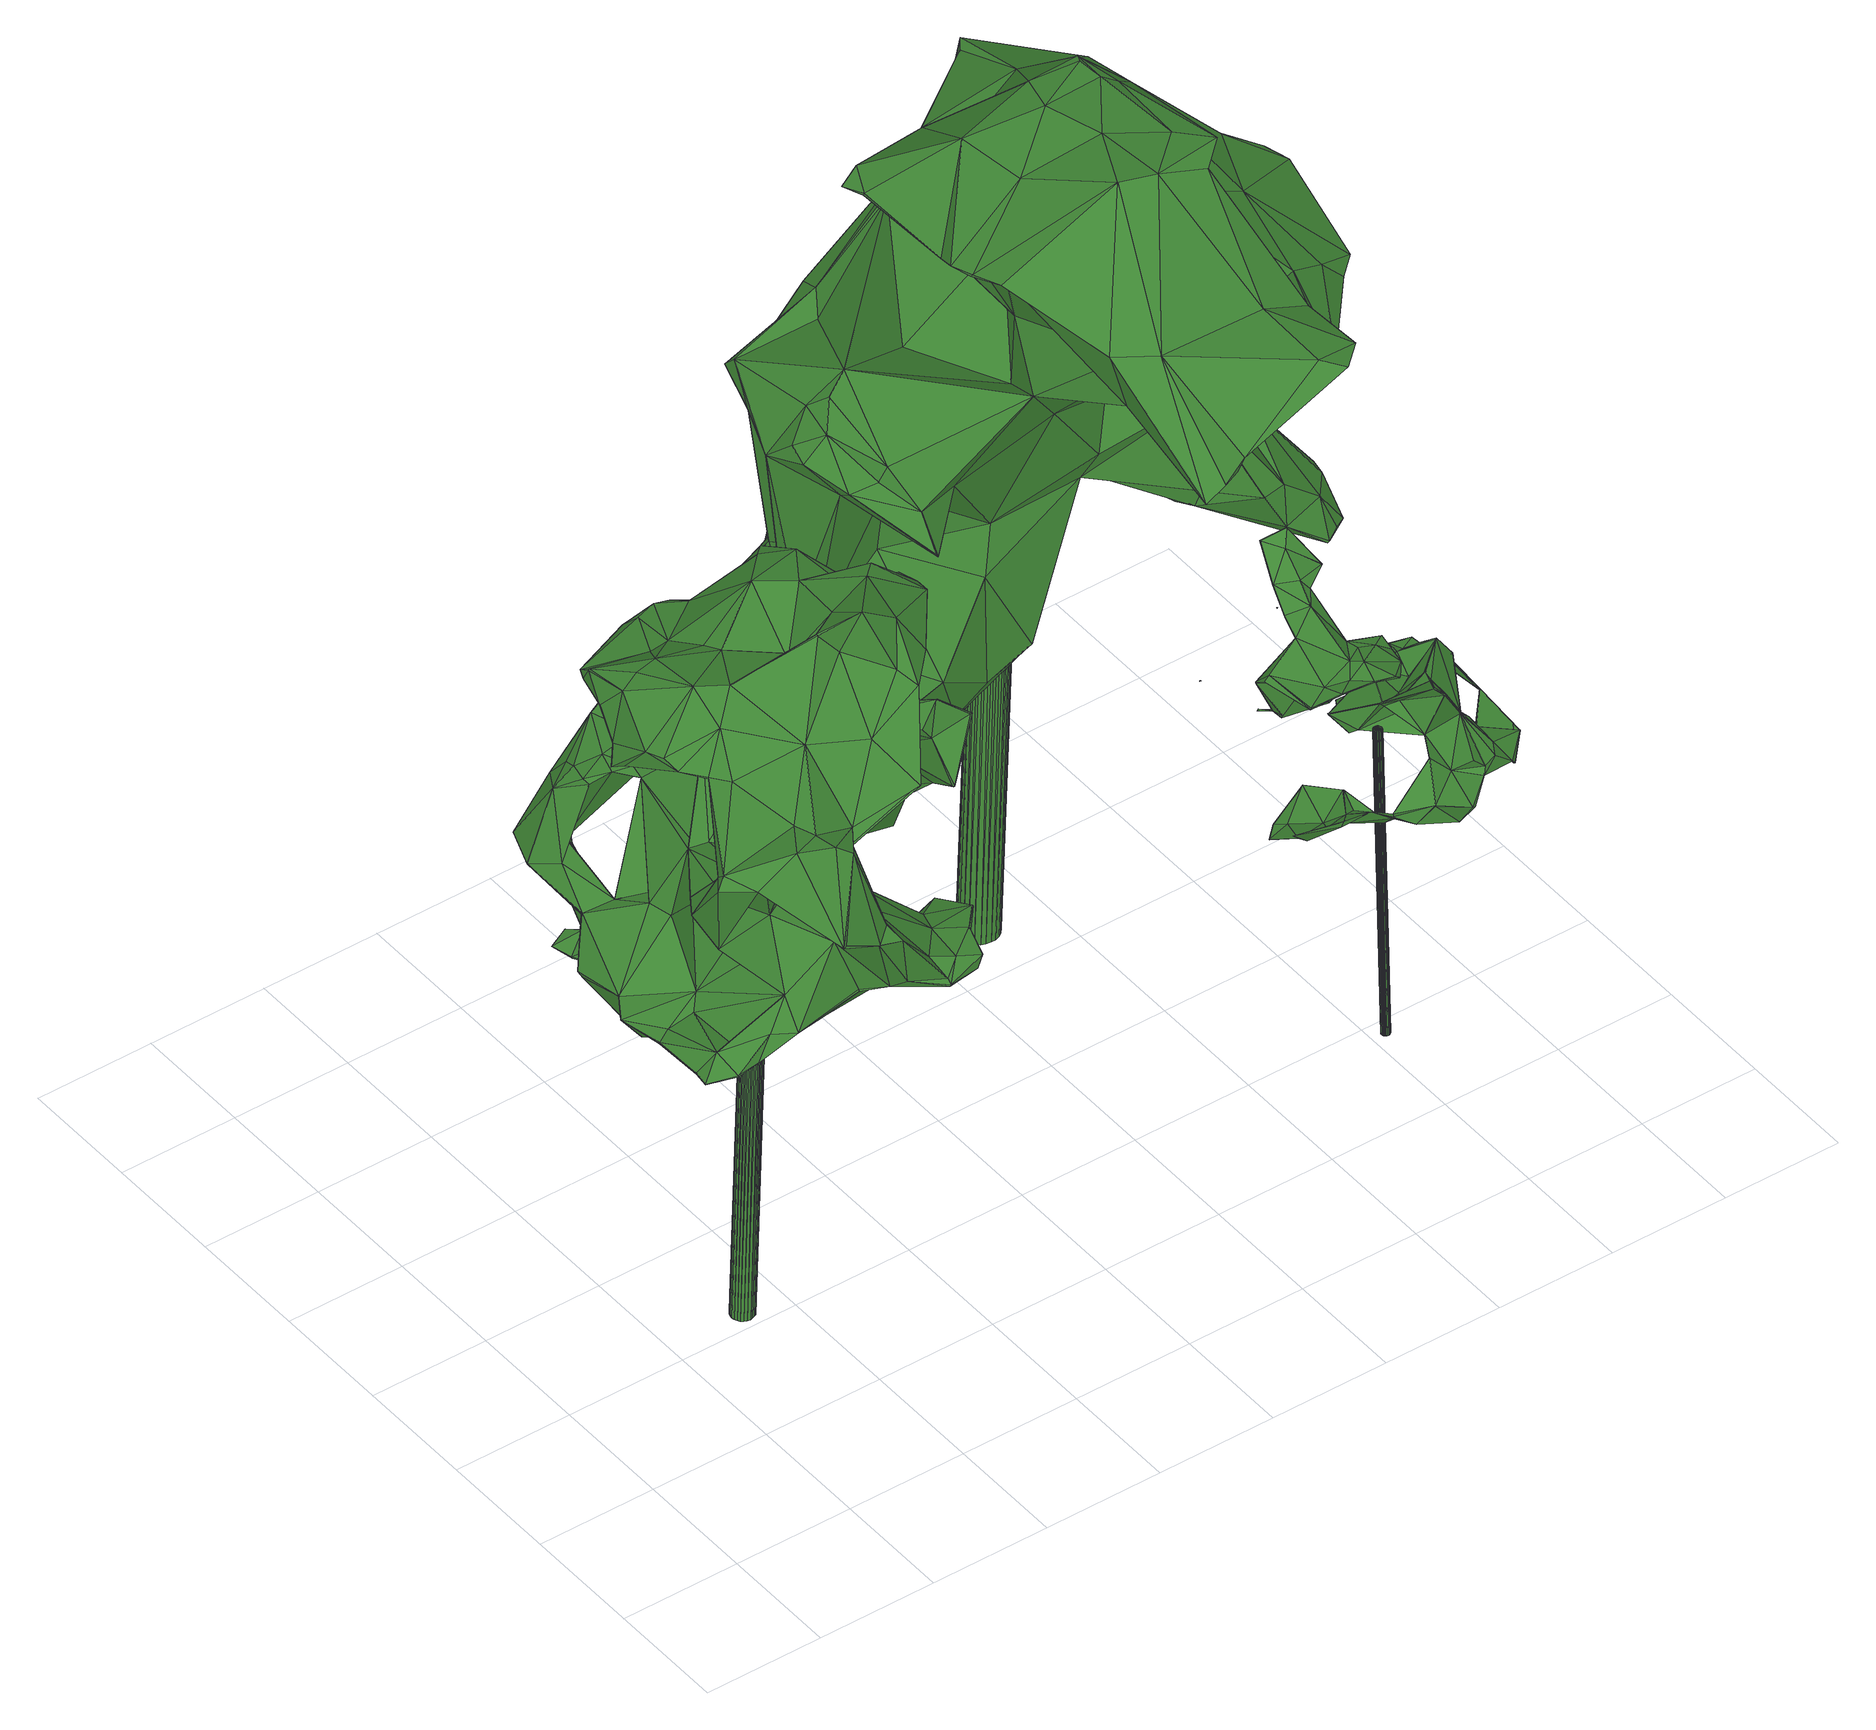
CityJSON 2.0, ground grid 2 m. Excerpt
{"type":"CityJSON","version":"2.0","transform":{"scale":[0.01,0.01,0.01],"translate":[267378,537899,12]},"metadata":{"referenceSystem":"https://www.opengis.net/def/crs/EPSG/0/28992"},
"CityObjects":{
"tree1":{"type":"SolitaryVegetationObject","attributes":{"gtid":291,"crown_width_m":6.52,"crown_median_z":22.17,"crown_r50_m":0.347,"crown_porosity":0.925,"trunk_H_m":9.4,"trunk_DBH_m":0.377,"trunk_radius_m":0.189,"trunk_base_height_m":12.77,"original_gtid":"329"},"geometry":[{"type":"Solid","lod":"3","boundaries":[[[[0,1,2]],[[3,4,5]],[[6,5,4]],[[7,8,9]],[[10,11,12]],[[13,14,15]],[[16,17,18]],[[19,20,21]],[[22,23,24]],[[25,26,27]],[[28,29,30]],[[31,32,1]],[[3,5,33]],[[3,34,4]],[[21,20,35]],[[36,37,38]],[[39,40,41]],[[42,43,44]],[[45,46,47]],[[48,49,50]],[[51,52,53]],[[54,55,56]],[[57,58,59]],[[57,11,58]],[[60,61,27]],[[29,62,63]],[[64,62,29]],[[65,66,67]],[[68,69,70]],[[71,72,73]],[[5,74,33]],[[75,76,77]],[[78,52,79]],[[80,81,82]],[[83,84,85]],[[54,86,87]],[[88,89,45]],[[90,89,88]],[[91,92,44]],[[44,92,42]],[[93,91,44]],[[94,95,96]],[[97,98,61]],[[61,99,25]],[[100,101,102]],[[103,104,105]],[[27,26,106]],[[107,108,74]],[[5,107,74]],[[50,109,110]],[[111,82,112]],[[113,111,112]],[[114,115,116]],[[117,99,118]],[[117,118,53]],[[100,102,119]],[[49,10,120]],[[73,121,122]],[[73,122,71]],[[123,9,124]],[[87,125,126]],[[67,126,125]],[[127,14,13]],[[84,83,128]],[[129,100,119]],[[129,130,100]],[[131,132,133]],[[113,134,111]],[[135,132,131]],[[135,136,132]],[[49,120,137]],[[138,139,140]],[[42,141,142]],[[89,90,143]],[[89,143,144]],[[145,146,35]],[[147,148,93]],[[91,149,92]],[[150,151,152]],[[153,130,32]],[[153,154,130]],[[19,21,23]],[[155,156,123]],[[157,152,65]],[[94,158,159]],[[35,20,26]],[[160,161,162]],[[96,160,158]],[[12,57,161]],[[156,155,94]],[[44,43,147]],[[114,116,163]],[[25,27,61]],[[96,158,94]],[[164,71,122]],[[165,166,133]],[[167,166,165]],[[160,96,168]],[[169,170,171]],[[172,56,173]],[[174,175,176]],[[103,177,104]],[[178,55,54]],[[179,112,82]],[[31,180,32]],[[130,154,100]],[[181,182,183]],[[184,185,186]],[[187,96,95]],[[123,124,188]],[[189,190,191]],[[192,184,193]],[[194,57,195]],[[181,196,197]],[[198,199,200]],[[201,202,203]],[[138,15,204]],[[58,205,206]],[[11,205,58]],[[119,102,186]],[[100,154,101]],[[179,82,81]],[[207,208,209]],[[42,92,14]],[[210,211,176]],[[212,175,174]],[[62,64,213]],[[136,214,215]],[[136,215,132]],[[216,157,45]],[[217,80,82]],[[33,218,3]],[[103,105,74]],[[219,107,69]],[[76,220,221]],[[222,223,84]],[[164,223,222]],[[224,225,207]],[[32,130,178]],[[226,213,64]],[[227,70,228]],[[227,228,229]],[[227,229,70]],[[141,14,127]],[[141,42,14]],[[230,231,232]],[[230,232,233]],[[135,234,214]],[[76,221,77]],[[235,236,42]],[[222,73,237]],[[72,71,238]],[[72,238,237]],[[50,110,48]],[[239,2,1]],[[240,241,242]],[[80,148,81]],[[148,63,81]],[[243,76,75]],[[78,244,245]],[[79,244,78]],[[198,246,247]],[[248,14,249]],[[249,14,149]],[[35,25,99]],[[130,113,250]],[[73,72,237]],[[131,234,135]],[[251,231,252]],[[190,189,253]],[[253,189,120]],[[254,13,140]],[[254,48,13]],[[167,255,166]],[[256,257,218]],[[127,258,141]],[[210,60,259]],[[210,259,260]],[[151,39,152]],[[164,122,261]],[[261,122,121]],[[173,113,112]],[[13,48,110]],[[262,240,31]],[[236,43,42]],[[168,263,160]],[[246,75,264]],[[75,246,198]],[[222,128,165]],[[265,131,166]],[[265,166,255]],[[145,38,266]],[[191,267,137]],[[191,143,267]],[[189,191,137]],[[28,64,29]],[[268,153,180]],[[268,180,240]],[[267,90,258]],[[14,248,269]],[[270,271,248]],[[115,253,18]],[[79,22,242]],[[272,273,106]],[[274,95,94]],[[47,46,56]],[[247,275,274]],[[124,36,188]],[[68,219,69]],[[222,84,128]],[[276,277,233]],[[275,168,187]],[[231,251,278]],[[279,280,103]],[[139,206,140]],[[91,249,149]],[[140,205,254]],[[191,190,281]],[[282,171,170]],[[92,149,14]],[[109,127,110]],[[13,110,127]],[[162,194,159]],[[115,190,253]],[[115,281,190]],[[99,61,98]],[[74,218,33]],[[123,274,155]],[[283,284,285]],[[286,69,107]],[[109,287,127]],[[258,127,287]],[[188,201,288]],[[164,237,238]],[[224,52,78]],[[120,289,253]],[[228,270,142]],[[177,103,280]],[[177,280,290]],[[290,7,156]],[[123,156,7]],[[97,229,98]],[[23,291,37]],[[189,137,120]],[[133,166,131]],[[292,293,294]],[[230,252,231]],[[203,252,230]],[[295,196,181]],[[270,183,142]],[[263,161,160]],[[102,101,184]],[[275,246,263]],[[275,263,168]],[[44,147,93]],[[133,214,234]],[[133,234,165]],[[229,228,217]],[[79,291,22]],[[159,296,94]],[[236,147,43]],[[52,291,79]],[[144,216,89]],[[3,218,257]],[[292,53,52]],[[173,56,297]],[[212,201,188]],[[5,298,107]],[[290,296,299]],[[156,296,290]],[[65,46,157]],[[187,168,96]],[[6,300,298]],[[232,231,278]],[[233,232,276]],[[94,155,274]],[[301,118,302]],[[187,303,275]],[[251,16,278]],[[17,16,251]],[[6,298,5]],[[163,116,17]],[[163,17,251]],[[232,278,16]],[[3,257,34]],[[117,38,145]],[[283,239,1]],[[283,1,304]],[[115,18,116]],[[290,299,177]],[[111,301,82]],[[305,204,306]],[[269,306,204]],[[294,307,229]],[[200,199,308]],[[309,213,226]],[[308,199,220]],[[233,201,230]],[[102,184,186]],[[41,40,174]],[[212,174,40]],[[310,249,91]],[[311,310,91]],[[311,270,310]],[[35,146,21]],[[150,312,115]],[[115,312,281]],[[306,70,305]],[[117,53,292]],[[191,144,143]],[[90,267,143]],[[172,197,313]],[[244,79,241]],[[235,183,182]],[[262,241,240]],[[224,282,314]],[[282,315,314]],[[197,83,85]],[[305,70,300]],[[65,56,46]],[[65,67,56]],[[31,1,0]],[[297,250,173]],[[71,164,238]],[[312,150,152]],[[312,152,157]],[[29,63,147]],[[136,135,214]],[[290,8,7]],[[280,8,290]],[[105,218,74]],[[18,17,116]],[[201,203,230]],[[246,161,263]],[[293,316,307]],[[293,307,294]],[[270,311,183]],[[222,237,164]],[[240,242,53]],[[317,20,318]],[[317,318,279]],[[282,245,171]],[[26,317,272]],[[294,38,292]],[[314,225,224]],[[131,265,234]],[[121,234,265]],[[262,319,241]],[[244,241,319]],[[315,170,2]],[[169,2,170]],[[282,170,315]],[[242,241,79]],[[151,202,39]],[[70,229,307]],[[37,36,124]],[[268,53,153]],[[240,53,268]],[[224,245,282]],[[78,245,224]],[[320,208,207]],[[304,87,66]],[[165,128,167]],[[73,222,121]],[[321,260,259]],[[321,259,60]],[[269,248,271]],[[105,322,218]],[[59,322,105]],[[10,48,254]],[[198,200,75]],[[7,9,123]],[[140,206,205]],[[295,88,45]],[[299,296,195]],[[108,107,219]],[[23,22,291]],[[138,204,323]],[[10,205,11]],[[186,134,129]],[[292,52,41]],[[41,52,207]],[[281,312,324]],[[129,134,325]],[[119,186,129]],[[266,38,51]],[[146,266,51]],[[184,101,326]],[[80,327,93]],[[233,328,329]],[[99,330,145]],[[47,56,196]],[[165,234,222]],[[222,234,121]],[[256,322,59]],[[218,322,256]],[[157,46,45]],[[51,37,52]],[[21,24,23]],[[153,326,154]],[[101,154,326]],[[70,307,316]],[[28,331,226]],[[229,97,332]],[[172,213,309]],[[217,181,80]],[[114,150,115]],[[277,276,221]],[[300,333,298]],[[186,185,134]],[[57,12,11]],[[61,60,97]],[[35,26,25]],[[26,272,106]],[[105,104,334]],[[172,83,197]],[[12,161,246]],[[182,197,85]],[[286,298,333]],[[177,299,104]],[[203,335,252]],[[256,206,139]],[[59,206,256]],[[226,331,30]],[[332,294,229]],[[28,30,331]],[[276,18,75]],[[16,18,276]],[[75,18,264]],[[316,174,211]],[[30,29,84]],[[123,288,274]],[[188,288,123]],[[201,233,288]],[[106,321,27]],[[138,336,139]],[[260,337,210]],[[93,148,80]],[[235,147,236]],[[29,147,235]],[[63,179,81]],[[226,64,28]],[[147,63,148]],[[181,197,182]],[[274,288,329]],[[233,329,288]],[[264,120,10]],[[49,48,10]],[[274,329,247]],[[176,175,36]],[[70,333,300]],[[226,338,255]],[[226,255,309]],[[172,309,255]],[[29,85,84]],[[235,182,85]],[[31,240,180]],[[207,52,224]],[[332,97,60]],[[211,174,176]],[[332,60,294]],[[294,60,210]],[[53,118,153]],[[77,276,75]],[[55,130,250]],[[162,161,194]],[[57,194,161]],[[323,339,34]],[[323,34,138]],[[249,310,248]],[[248,310,270]],[[32,304,1]],[[245,319,171]],[[244,319,245]],[[171,319,169]],[[169,319,262]],[[264,12,246]],[[235,85,340]],[[235,340,29]],[[239,283,285]],[[130,55,178]],[[176,36,38]],[[306,271,70]],[[228,271,270]],[[70,271,228]],[[133,215,214]],[[87,178,54]],[[4,339,6]],[[4,34,339]],[[242,21,146]],[[145,35,99]],[[341,279,318]],[[341,9,279]],[[146,51,53]],[[19,341,318]],[[19,318,20]],[[121,265,261]],[[114,335,203]],[[163,335,114]],[[336,34,257]],[[140,13,15]],[[138,34,336]],[[37,291,52]],[[106,219,321]],[[219,337,321]],[[126,66,87]],[[342,277,221]],[[342,221,220]],[[29,340,85]],[[151,203,202]],[[179,343,112]],[[213,112,343]],[[196,313,197]],[[286,107,298]],[[47,196,295]],[[47,295,45]],[[232,344,276]],[[16,276,344]],[[16,344,232]],[[219,68,337]],[[114,345,150]],[[203,345,114]],[[269,271,306]],[[111,192,301]],[[118,301,193]],[[55,297,56]],[[42,183,235]],[[142,183,42]],[[140,15,138]],[[178,304,32]],[[87,304,178]],[[275,247,246]],[[275,303,274]],[[70,69,333]],[[118,193,346]],[[10,12,264]],[[184,118,346]],[[284,315,285]],[[225,314,284]],[[284,314,315]],[[70,347,68]],[[174,292,41]],[[99,98,348]],[[39,41,207]],[[337,347,210]],[[251,335,163]],[[281,144,191]],[[117,330,99]],[[255,338,265]],[[261,265,338]],[[9,341,124]],[[37,124,341]],[[37,341,23]],[[173,250,113]],[[23,341,19]],[[184,346,193]],[[10,254,205]],[[53,242,146]],[[195,296,159]],[[26,20,317]],[[308,220,76]],[[272,317,279]],[[160,162,158]],[[159,158,162]],[[187,95,303]],[[274,303,95]],[[99,348,118]],[[297,55,250]],[[181,327,80]],[[91,93,327]],[[91,327,311]],[[349,65,152]],[[152,283,349]],[[54,56,86]],[[67,86,56]],[[144,281,324]],[[144,324,216]],[[348,98,301]],[[156,94,296]],[[295,142,88]],[[141,88,142]],[[141,90,88]],[[142,295,228]],[[139,336,256]],[[286,350,69]],[[6,339,300]],[[323,300,339]],[[333,350,286]],[[305,300,323]],[[27,321,60]],[[133,132,215]],[[184,192,185]],[[83,172,167]],[[172,255,167]],[[83,167,128]],[[112,213,173]],[[173,213,172]],[[229,351,98]],[[217,351,229]],[[301,98,351]],[[301,351,82]],[[82,351,217]],[[217,228,352]],[[228,181,352]],[[217,352,181]],[[181,228,295]],[[304,66,349]],[[304,349,283]],[[326,118,184]],[[51,38,37]],[[216,353,157]],[[312,157,353]],[[324,312,353]],[[324,353,216]],[[145,266,146]],[[67,125,86]],[[125,87,86]],[[348,301,302]],[[348,302,118]],[[117,292,38]],[[242,24,21]],[[337,260,321]],[[75,354,243]],[[200,354,75]],[[200,308,354]],[[172,313,56]],[[196,56,313]],[[323,204,305]],[[63,343,179]],[[62,343,63]],[[62,213,343]],[[212,40,201]],[[145,330,117]],[[277,342,328]],[[277,328,233]],[[329,328,342]],[[202,40,39]],[[57,59,195]],[[194,195,159]],[[150,345,151]],[[151,345,203]],[[69,350,333]],[[349,66,65]],[[209,39,207]],[[337,68,347]],[[211,347,316]],[[210,347,211]],[[316,347,70]],[[130,129,325]],[[174,316,293]],[[174,293,292]],[[326,153,118]],[[67,66,126]],[[176,38,210]],[[210,38,294]],[[152,39,209]],[[58,206,59]],[[45,355,216]],[[89,216,355]],[[89,355,45]],[[36,175,188]],[[188,175,212]],[[354,308,76]],[[354,76,243]],[[261,338,223]],[[84,223,30]],[[226,223,338]],[[30,223,226]],[[261,223,164]],[[22,24,242]],[[279,9,8]],[[279,8,280]],[[32,180,153]],[[220,199,329]],[[247,329,199]],[[198,247,199]],[[269,204,15]],[[269,15,14]],[[201,40,202]],[[111,185,192]],[[320,207,356]],[[225,356,207]],[[325,134,113]],[[325,113,130]],[[111,134,185]],[[315,2,285]],[[239,285,2]],[[31,0,262]],[[262,0,169]],[[0,2,169]],[[327,181,183]],[[327,183,311]],[[208,356,209]],[[320,356,208]],[[152,209,356]],[[152,356,283]],[[225,284,356]],[[283,356,284]],[[301,192,193]],[[195,334,299]],[[299,334,104]],[[105,334,59]],[[195,59,334]],[[329,342,220]],[[264,18,289]],[[120,264,289]],[[18,253,289]],[[357,137,267]],[[49,137,50]],[[357,267,258]],[[141,258,90]],[[336,257,256]],[[357,287,137]],[[258,287,357]],[[137,287,50]],[[109,50,287]],[[279,273,272]],[[103,273,279]],[[74,273,103]],[[106,273,219]],[[219,273,108]],[[74,108,273]],[[252,358,251]],[[335,251,358]],[[335,358,252]],[[77,221,276]],[[359,360,361]],[[359,361,362]],[[362,361,363]],[[362,363,364]],[[361,360,365]],[[361,365,363]],[[363,365,366]],[[363,366,364]],[[365,360,367]],[[365,367,366]],[[366,367,368]],[[366,368,364]],[[367,360,369]],[[367,369,368]],[[368,369,370]],[[368,370,364]],[[369,360,371]],[[369,371,370]],[[370,371,372]],[[370,372,364]],[[371,360,373]],[[371,373,372]],[[372,373,374]],[[372,374,364]],[[373,360,375]],[[373,375,374]],[[374,375,376]],[[374,376,364]],[[375,360,377]],[[375,377,376]],[[376,377,378]],[[376,378,364]],[[377,360,379]],[[377,379,378]],[[378,379,380]],[[378,380,364]],[[379,360,381]],[[379,381,380]],[[380,381,382]],[[380,382,364]],[[381,360,383]],[[381,383,382]],[[382,383,384]],[[382,384,364]],[[383,360,385]],[[383,385,384]],[[384,385,386]],[[384,386,364]],[[385,360,387]],[[385,387,386]],[[386,387,388]],[[386,388,364]],[[387,360,389]],[[387,389,388]],[[388,389,390]],[[388,390,364]],[[389,360,391]],[[389,391,390]],[[390,391,392]],[[390,392,364]],[[391,360,393]],[[391,393,392]],[[392,393,394]],[[392,394,364]],[[393,360,395]],[[393,395,394]],[[394,395,396]],[[394,396,364]],[[395,360,397]],[[395,397,396]],[[396,397,398]],[[396,398,364]],[[397,360,399]],[[397,399,398]],[[398,399,400]],[[398,400,364]],[[399,360,401]],[[399,401,400]],[[400,401,402]],[[400,402,364]],[[401,360,403]],[[401,403,402]],[[402,403,404]],[[402,404,364]],[[403,360,405]],[[403,405,404]],[[404,405,406]],[[404,406,364]],[[405,360,407]],[[405,407,406]],[[406,407,408]],[[406,408,364]],[[407,360,359]],[[407,359,408]],[[408,359,362]],[[408,362,364]]]]}]},
"tree2":{"type":"SolitaryVegetationObject","attributes":{"gtid":197,"crown_width_m":10.03,"crown_median_z":23.35,"crown_r50_m":0.454,"crown_porosity":0.879,"trunk_H_m":10.39,"trunk_DBH_m":0.65,"trunk_radius_m":0.325,"trunk_base_height_m":12.96,"original_gtid":"218"},"geometry":[{"type":"Solid","lod":"3","boundaries":[[[[409,410,411]],[[412,411,410]],[[412,409,411]],[[413,414,415]],[[416,417,418]],[[419,420,421]],[[422,423,424]],[[425,426,427]],[[428,429,430]],[[431,432,433]],[[418,434,416]],[[435,415,436]],[[437,438,439]],[[440,441,442]],[[416,443,444]],[[445,446,447]],[[448,449,450]],[[451,452,453]],[[454,455,456]],[[440,442,457]],[[458,459,421]],[[460,428,430]],[[460,430,410]],[[461,462,463]],[[464,450,449]],[[465,459,458]],[[444,417,416]],[[466,467,468]],[[469,434,418]],[[470,471,472]],[[470,472,473]],[[474,431,433]],[[465,475,476]],[[417,477,478]],[[479,434,469]],[[480,481,482]],[[483,484,445]],[[485,466,486]],[[487,488,489]],[[487,489,490]],[[430,429,491]],[[492,443,416]],[[493,494,449]],[[495,496,497]],[[464,449,498]],[[493,499,494]],[[500,477,417]],[[501,502,503]],[[504,505,506]],[[449,448,507]],[[508,509,496]],[[508,496,495]],[[510,413,511]],[[476,475,512]],[[418,478,469]],[[417,478,418]],[[513,514,501]],[[448,450,515]],[[515,450,464]],[[456,455,516]],[[421,459,517]],[[518,519,520]],[[521,522,523]],[[460,436,415]],[[504,524,525]],[[513,526,527]],[[471,528,529]],[[473,514,527]],[[513,527,514]],[[530,414,479]],[[434,479,414]],[[449,507,493]],[[531,532,533]],[[534,506,535]],[[534,504,506]],[[514,473,472]],[[514,472,503]],[[435,413,415]],[[536,489,488]],[[525,537,504]],[[538,539,540]],[[541,539,538]],[[483,445,542]],[[431,543,432]],[[527,526,470]],[[544,474,545]],[[545,474,546]],[[433,546,474]],[[547,468,548]],[[535,542,534]],[[549,550,437]],[[546,433,432]],[[551,512,552]],[[545,553,544]],[[471,554,472]],[[529,554,471]],[[442,555,556]],[[476,557,465]],[[503,502,514]],[[558,515,559]],[[514,502,501]],[[419,536,560]],[[522,521,561]],[[436,460,562]],[[527,470,473]],[[538,563,424]],[[422,424,563]],[[564,491,516]],[[447,565,445]],[[524,445,565]],[[566,464,523]],[[521,498,499]],[[499,493,521]],[[449,494,499]],[[432,543,567]],[[432,567,568]],[[569,446,454]],[[570,571,572]],[[542,535,549]],[[451,428,452]],[[463,462,573]],[[517,574,575]],[[576,575,574]],[[498,449,499]],[[563,577,528]],[[422,526,513]],[[578,560,539]],[[512,485,579]],[[485,580,579]],[[579,580,512]],[[520,489,581]],[[445,484,446]],[[437,550,582]],[[461,529,462]],[[419,461,463]],[[414,413,437]],[[414,437,434]],[[583,506,584]],[[544,585,474]],[[576,574,518]],[[586,587,588]],[[589,454,484]],[[532,588,590]],[[464,566,515]],[[565,447,591]],[[508,495,519]],[[592,577,593]],[[594,592,593]],[[595,483,542]],[[434,427,416]],[[492,416,427]],[[454,589,455]],[[596,597,569]],[[537,597,596]],[[563,593,577]],[[493,561,521]],[[548,468,598]],[[599,600,601]],[[431,474,602]],[[585,602,474]],[[594,593,563]],[[422,440,423]],[[603,571,604]],[[553,568,578]],[[567,578,568]],[[559,515,605]],[[565,597,525]],[[524,565,525]],[[606,457,560]],[[440,457,606]],[[553,578,585]],[[553,585,544]],[[456,607,580]],[[565,591,597]],[[490,489,520]],[[605,566,608]],[[569,597,446]],[[609,610,611]],[[462,529,612]],[[463,420,419]],[[543,424,423]],[[491,453,613]],[[508,519,518]],[[614,508,518]],[[536,615,489]],[[551,600,599]],[[557,551,599]],[[616,617,596]],[[570,617,616]],[[614,518,574]],[[523,618,509]],[[523,509,566]],[[618,594,509]],[[601,588,531]],[[586,588,601]],[[549,619,542]],[[512,475,485]],[[414,620,621]],[[415,621,620]],[[453,452,620]],[[568,553,622]],[[515,566,605]],[[517,459,609]],[[421,615,419]],[[601,533,599]],[[461,554,529]],[[616,547,570]],[[611,610,459]],[[421,420,573]],[[534,524,504]],[[580,607,552]],[[480,623,624]],[[480,482,623]],[[551,557,476]],[[599,465,557]],[[599,533,465]],[[409,412,483]],[[560,457,419]],[[427,426,625]],[[509,594,497]],[[440,626,423]],[[594,627,497]],[[578,539,541]],[[453,491,451]],[[628,629,630]],[[628,631,632]],[[631,633,632]],[[596,630,537]],[[512,551,476]],[[614,634,508]],[[569,454,596]],[[456,547,616]],[[486,547,456]],[[435,511,413]],[[540,497,627]],[[582,625,438]],[[452,428,460]],[[595,619,511]],[[619,510,511]],[[479,480,624]],[[479,624,530]],[[623,530,624]],[[436,511,435]],[[460,415,620]],[[580,486,456]],[[485,486,580]],[[481,634,614]],[[482,481,614]],[[461,419,457]],[[529,467,466]],[[467,528,635]],[[425,427,434]],[[625,582,631]],[[633,631,582]],[[528,471,422]],[[528,422,563]],[[484,454,446]],[[520,519,490]],[[465,458,573]],[[515,558,448]],[[636,594,563]],[[437,582,438]],[[470,526,422]],[[471,470,422]],[[547,486,468]],[[508,634,637]],[[481,637,634]],[[508,637,477]],[[430,589,412]],[[456,616,454]],[[596,454,616]],[[512,580,552]],[[525,597,537]],[[507,448,558]],[[608,638,559]],[[561,493,558]],[[493,507,558]],[[498,523,464]],[[523,498,521]],[[537,629,505]],[[632,505,629]],[[472,554,503]],[[550,506,583]],[[428,451,429]],[[548,598,571]],[[522,571,598]],[[618,522,598]],[[534,445,524]],[[534,542,445]],[[414,530,620]],[[443,492,427]],[[443,427,625]],[[412,410,430]],[[536,539,560]],[[539,536,488]],[[484,483,412]],[[589,484,412]],[[501,555,442]],[[556,555,461]],[[488,540,539]],[[584,506,505]],[[584,505,633]],[[441,501,442]],[[618,639,522]],[[523,522,639]],[[480,479,469]],[[509,497,496]],[[561,559,604]],[[561,558,559]],[[444,604,640]],[[606,626,440]],[[581,615,421]],[[543,431,424]],[[531,533,601]],[[641,586,601]],[[592,618,598]],[[585,541,424]],[[424,541,538]],[[585,578,541]],[[636,627,594]],[[602,424,431]],[[602,585,424]],[[592,594,618]],[[482,532,623]],[[467,635,468]],[[595,542,619]],[[630,596,617]],[[480,637,481]],[[480,469,637]],[[469,477,637]],[[641,456,516]],[[573,612,465]],[[517,609,482]],[[517,482,614]],[[422,441,440]],[[451,491,429]],[[419,615,536]],[[434,437,439]],[[438,426,425]],[[625,426,438]],[[439,438,425]],[[439,425,434]],[[533,459,465]],[[611,459,533]],[[571,603,572]],[[628,572,603]],[[572,628,630]],[[572,630,570]],[[415,414,621]],[[613,588,587]],[[528,467,529]],[[466,468,486]],[[641,601,456]],[[623,532,590]],[[619,549,510]],[[581,489,615]],[[518,581,421]],[[520,581,518]],[[545,622,553]],[[589,564,516]],[[589,430,564]],[[495,642,519]],[[632,629,628]],[[460,620,452]],[[485,475,466]],[[529,466,475]],[[623,620,530]],[[590,453,620]],[[590,620,623]],[[578,567,423]],[[543,423,567]],[[578,423,626]],[[560,626,606]],[[578,626,560]],[[563,627,636]],[[632,633,505]],[[538,540,627]],[[538,627,563]],[[608,509,638]],[[592,598,635]],[[500,417,640]],[[437,510,549]],[[444,640,417]],[[547,548,643]],[[523,639,618]],[[487,490,642]],[[490,519,642]],[[613,453,588]],[[590,588,453]],[[495,487,642]],[[430,491,564]],[[609,459,610]],[[595,511,436]],[[561,604,522]],[[571,522,604]],[[437,413,510]],[[562,483,595]],[[562,595,436]],[[546,622,545]],[[432,622,546]],[[443,604,444]],[[630,617,570]],[[609,532,482]],[[609,611,532]],[[533,532,611]],[[513,441,422]],[[540,487,497]],[[531,588,532]],[[497,487,495]],[[488,487,540]],[[614,574,517]],[[441,513,501]],[[516,491,613]],[[518,421,576]],[[421,575,576]],[[421,517,575]],[[592,635,577]],[[528,577,635]],[[457,556,461]],[[442,556,457]],[[458,421,573]],[[463,573,420]],[[508,644,509]],[[468,635,598]],[[573,462,612]],[[465,612,475]],[[529,475,612]],[[516,587,641]],[[586,641,587]],[[516,613,587]],[[566,509,608]],[[644,500,640]],[[535,506,550]],[[535,550,549]],[[644,640,509]],[[508,500,644]],[[508,477,500]],[[469,478,477]],[[554,461,555]],[[554,555,503]],[[501,503,555]],[[605,608,559]],[[559,638,604]],[[640,604,638]],[[640,638,509]],[[547,643,570]],[[571,570,643]],[[571,643,548]],[[410,562,460]],[[409,562,410]],[[409,483,562]],[[504,537,505]],[[633,582,584]],[[583,584,550]],[[582,550,584]],[[601,607,456]],[[603,604,645]],[[630,629,537]],[[631,645,625]],[[604,443,645]],[[432,568,622]],[[603,645,628]],[[628,645,631]],[[625,645,443]],[[601,600,607]],[[552,607,551]],[[600,551,607]],[[516,455,589]],[[446,597,591]],[[447,446,591]],[[646,647,648]],[[646,648,649]],[[649,648,650]],[[649,650,651]],[[648,647,652]],[[648,652,650]],[[650,652,653]],[[650,653,651]],[[652,647,654]],[[652,654,653]],[[653,654,655]],[[653,655,651]],[[654,647,656]],[[654,656,655]],[[655,656,657]],[[655,657,651]],[[656,647,658]],[[656,658,657]],[[657,658,659]],[[657,659,651]],[[658,647,660]],[[658,660,659]],[[659,660,661]],[[659,661,651]],[[660,647,662]],[[660,662,661]],[[661,662,663]],[[661,663,651]],[[662,647,664]],[[662,664,663]],[[663,664,665]],[[663,665,651]],[[664,647,666]],[[664,666,665]],[[665,666,667]],[[665,667,651]],[[666,647,668]],[[666,668,667]],[[667,668,669]],[[667,669,651]],[[668,647,670]],[[668,670,669]],[[669,670,671]],[[669,671,651]],[[670,647,672]],[[670,672,671]],[[671,672,673]],[[671,673,651]],[[672,647,674]],[[672,674,673]],[[673,674,675]],[[673,675,651]],[[674,647,676]],[[674,676,675]],[[675,676,677]],[[675,677,651]],[[676,647,678]],[[676,678,677]],[[677,678,679]],[[677,679,651]],[[678,647,680]],[[678,680,679]],[[679,680,681]],[[679,681,651]],[[680,647,682]],[[680,682,681]],[[681,682,683]],[[681,683,651]],[[682,647,684]],[[682,684,683]],[[683,684,685]],[[683,685,651]],[[684,647,686]],[[684,686,685]],[[685,686,687]],[[685,687,651]],[[686,647,688]],[[686,688,687]],[[687,688,689]],[[687,689,651]],[[688,647,690]],[[688,690,689]],[[689,690,691]],[[689,691,651]],[[690,647,692]],[[690,692,691]],[[691,692,693]],[[691,693,651]],[[692,647,694]],[[692,694,693]],[[693,694,695]],[[693,695,651]],[[694,647,646]],[[694,646,695]],[[695,646,649]],[[695,649,651]]]]}]},
"tree3":{"type":"SolitaryVegetationObject","attributes":{"gtid":433,"crown_width_m":3.7,"crown_median_z":18.51,"crown_r50_m":0.213,"crown_porosity":0.957,"trunk_H_m":5.81,"trunk_DBH_m":0.144,"trunk_radius_m":0.0722,"trunk_base_height_m":12.7,"original_gtid":"492"},"geometry":[{"type":"Solid","lod":"3","boundaries":[[[[696,697,698]],[[699,700,701]],[[701,702,699]],[[703,704,705]],[[706,707,708]],[[701,709,702]],[[698,710,696]],[[711,712,713]],[[714,715,716]],[[717,714,716]],[[718,719,720]],[[721,722,723]],[[724,725,718]],[[726,727,728]],[[729,730,731]],[[729,732,733]],[[734,735,736]],[[737,708,738]],[[739,740,741]],[[742,743,744]],[[745,730,729]],[[735,698,746]],[[747,748,749]],[[717,750,751]],[[752,753,732]],[[706,708,754]],[[755,756,757]],[[697,746,698]],[[744,743,758]],[[759,758,743]],[[760,761,720]],[[744,762,763]],[[726,730,727]],[[731,730,726]],[[764,765,766]],[[767,766,765]],[[700,768,709]],[[769,770,771]],[[772,746,697]],[[768,702,709]],[[732,773,752]],[[754,708,737]],[[700,709,701]],[[710,774,775]],[[710,775,696]],[[720,761,728]],[[776,777,778]],[[779,708,780]],[[781,723,722]],[[782,783,737]],[[737,783,754]],[[784,785,786]],[[774,710,787]],[[788,789,790]],[[791,790,789]],[[715,714,739]],[[732,729,792]],[[793,790,794]],[[794,790,791]],[[795,796,797]],[[724,718,720]],[[798,799,800]],[[801,802,704]],[[803,704,802]],[[804,780,707]],[[805,806,797]],[[738,708,779]],[[807,801,808]],[[770,740,809]],[[810,719,718]],[[745,725,730]],[[811,812,813]],[[720,719,760]],[[745,729,733]],[[807,777,776]],[[721,814,722]],[[716,750,717]],[[771,815,769]],[[816,798,817]],[[794,818,756]],[[700,819,820]],[[699,819,700]],[[821,822,738]],[[823,821,738]],[[702,713,824]],[[760,823,825]],[[755,757,826]],[[813,799,811]],[[751,781,827]],[[746,736,735]],[[828,736,772]],[[829,828,772]],[[830,831,832]],[[759,744,758]],[[728,727,724]],[[807,722,814]],[[706,713,707]],[[750,723,781]],[[833,743,742]],[[834,739,714]],[[835,836,759]],[[723,766,767]],[[837,788,793]],[[761,779,838]],[[698,735,734]],[[734,710,698]],[[774,787,834]],[[839,840,841]],[[791,789,788]],[[842,843,699]],[[844,764,845]],[[846,827,847]],[[834,846,847]],[[776,847,827]],[[795,744,759]],[[767,802,801]],[[728,724,720]],[[776,781,722]],[[750,781,751]],[[788,790,793]],[[761,726,728]],[[785,784,848]],[[795,849,796]],[[711,713,850]],[[754,713,706]],[[851,819,835]],[[851,820,819]],[[795,852,744]],[[811,744,852]],[[742,763,842]],[[853,749,787]],[[834,749,739]],[[787,749,834]],[[700,820,854]],[[702,850,713]],[[791,833,817]],[[812,811,852]],[[855,835,819]],[[822,838,804]],[[851,835,759]],[[837,755,856]],[[816,822,804]],[[763,843,842]],[[729,731,792]],[[807,767,801]],[[833,855,857]],[[813,858,800]],[[734,859,853]],[[749,860,704]],[[772,775,861]],[[853,787,734]],[[787,710,734]],[[774,861,775]],[[807,776,722]],[[862,863,864]],[[707,713,712]],[[753,725,745]],[[732,753,733]],[[833,791,837]],[[773,725,752]],[[718,725,841]],[[773,841,725]],[[727,725,724]],[[853,860,749]],[[809,815,771]],[[809,771,770]],[[699,854,819]],[[699,843,854]],[[857,819,854]],[[813,800,799]],[[865,800,858]],[[798,800,865]],[[805,796,866]],[[797,796,805]],[[723,767,721]],[[818,832,831]],[[769,740,770]],[[867,740,769]],[[864,868,862]],[[815,869,769]],[[712,798,816]],[[721,807,814]],[[726,870,871]],[[821,870,726]],[[784,786,848]],[[742,842,817]],[[808,872,777]],[[808,777,807]],[[795,836,849]],[[833,759,743]],[[779,825,738]],[[731,726,871]],[[792,731,839]],[[872,808,801]],[[799,798,873]],[[872,801,703]],[[791,788,837]],[[833,856,855]],[[837,856,833]],[[732,792,773]],[[727,730,725]],[[797,874,795]],[[852,795,874]],[[841,810,718]],[[721,767,807]],[[821,871,870]],[[795,759,836]],[[768,762,702]],[[797,806,874]],[[824,817,842]],[[824,842,699]],[[752,725,753]],[[841,773,792]],[[839,841,792]],[[859,860,853]],[[804,838,779]],[[822,761,838]],[[819,857,855]],[[761,821,726]],[[794,875,793]],[[756,875,794]],[[848,786,785]],[[745,733,753]],[[866,796,849]],[[866,849,818]],[[833,857,759]],[[715,741,844]],[[715,739,741]],[[844,747,876]],[[857,854,851]],[[704,860,859]],[[877,878,879]],[[749,748,844]],[[791,879,794]],[[820,851,854]],[[857,851,759]],[[696,775,772]],[[696,772,697]],[[821,761,822]],[[704,859,705]],[[738,825,823]],[[777,872,705]],[[859,861,705]],[[774,705,861]],[[749,844,739]],[[867,764,844]],[[715,844,716]],[[750,716,845]],[[876,764,869]],[[846,751,827]],[[867,869,764]],[[817,782,816]],[[736,828,880]],[[736,880,734]],[[776,827,781]],[[834,714,846]],[[742,817,833]],[[747,803,876]],[[760,881,823]],[[782,738,822]],[[782,822,816]],[[760,719,881]],[[705,872,703]],[[835,882,836]],[[778,777,705]],[[850,702,762]],[[783,824,754]],[[754,824,713]],[[817,824,783]],[[817,783,782]],[[782,737,738]],[[702,824,699]],[[828,883,859]],[[861,883,772]],[[859,883,861]],[[815,884,876]],[[830,858,813]],[[877,879,885]],[[839,731,871]],[[794,879,878]],[[734,880,859]],[[828,859,880]],[[742,744,763]],[[876,867,844]],[[878,832,794]],[[843,762,768]],[[763,762,843]],[[769,869,867]],[[844,741,884]],[[809,740,815]],[[739,815,740]],[[717,751,846]],[[717,846,714]],[[876,869,815]],[[844,845,716]],[[864,863,868]],[[862,868,863]],[[830,886,806]],[[831,806,805]],[[831,805,818]],[[876,884,867]],[[831,830,806]],[[865,858,885]],[[877,858,830]],[[885,858,877]],[[757,887,882]],[[849,887,757]],[[882,887,836]],[[871,821,840]],[[871,840,839]],[[823,840,821]],[[791,888,879]],[[843,700,854]],[[843,768,700]],[[804,707,712]],[[804,712,816]],[[750,766,723]],[[845,764,766]],[[845,766,750]],[[746,772,736]],[[830,832,877]],[[877,832,878]],[[778,847,776]],[[834,847,774]],[[705,774,847]],[[705,847,778]],[[823,881,840]],[[747,749,704]],[[813,886,830]],[[707,780,708]],[[739,884,815]],[[844,884,739]],[[818,805,866]],[[812,886,813]],[[812,852,886]],[[740,867,884]],[[740,884,741]],[[874,806,886]],[[874,886,852]],[[804,779,780]],[[841,719,810]],[[876,803,764]],[[772,883,829]],[[829,883,828]],[[760,825,761]],[[779,761,825]],[[798,865,889]],[[885,889,865]],[[817,889,885]],[[798,889,817]],[[747,844,748]],[[885,888,817]],[[885,879,888]],[[817,888,791]],[[803,802,767]],[[793,875,837]],[[765,764,803]],[[747,704,803]],[[801,704,703]],[[765,803,767]],[[840,881,841]],[[719,841,881]],[[818,794,832]],[[849,756,818]],[[849,757,756]],[[835,826,882]],[[855,826,835]],[[882,826,757]],[[856,755,826]],[[856,826,855]],[[890,712,711]],[[837,875,755]],[[755,875,756]],[[890,711,873]],[[890,873,712]],[[711,850,873]],[[744,811,873]],[[762,873,850]],[[762,744,873]],[[811,799,873]],[[712,873,798]],[[849,836,887]],[[891,892,893]],[[891,893,894]],[[894,893,895]],[[894,895,896]],[[893,892,897]],[[893,897,895]],[[895,897,898]],[[895,898,896]],[[897,892,899]],[[897,899,898]],[[898,899,900]],[[898,900,896]],[[899,892,901]],[[899,901,900]],[[900,901,902]],[[900,902,896]],[[901,892,903]],[[901,903,902]],[[902,903,904]],[[902,904,896]],[[903,892,905]],[[903,905,904]],[[904,905,906]],[[904,906,896]],[[905,892,907]],[[905,907,906]],[[906,907,908]],[[906,908,896]],[[907,892,909]],[[907,909,908]],[[908,909,910]],[[908,910,896]],[[909,892,911]],[[909,911,910]],[[910,911,912]],[[910,912,896]],[[911,892,913]],[[911,913,912]],[[912,913,914]],[[912,914,896]],[[913,892,915]],[[913,915,914]],[[914,915,916]],[[914,916,896]],[[915,892,917]],[[915,917,916]],[[916,917,918]],[[916,918,896]],[[917,892,919]],[[917,919,918]],[[918,919,920]],[[918,920,896]],[[919,892,921]],[[919,921,920]],[[920,921,922]],[[920,922,896]],[[921,892,923]],[[921,923,922]],[[922,923,924]],[[922,924,896]],[[923,892,925]],[[923,925,924]],[[924,925,926]],[[924,926,896]],[[925,892,927]],[[925,927,926]],[[926,927,928]],[[926,928,896]],[[927,892,929]],[[927,929,928]],[[928,929,930]],[[928,930,896]],[[929,892,931]],[[929,931,930]],[[930,931,932]],[[930,932,896]],[[931,892,933]],[[931,933,932]],[[932,933,934]],[[932,934,896]],[[933,892,935]],[[933,935,934]],[[934,935,936]],[[934,936,896]],[[935,892,937]],[[935,937,936]],[[936,937,938]],[[936,938,896]],[[937,892,939]],[[937,939,938]],[[938,939,940]],[[938,940,896]],[[939,892,891]],[[939,891,940]],[[940,891,894]],[[940,894,896]]]]}]}
},
"vertices":[
[452,175,851],[444,201,830],[524,173,876],[179,594,1248],[177,593,1247],[178,512,1264],[166,551,1217],[486,274,1312],[433,339,1327],[428,255,1224],[500,665,1120],[509,630,1284],[526,598,1261],[379,697,1130],[273,717,1031],[345,686,1146],[673,433,1047],[676,434,1046],[579,509,1035],[276,136,1182],[218,150,1191],[244,72,1052],[318,87,1010],[301,127,1164],[250,75,1052],[113,196,1139],[131,208,1153],[139,232,1129],[172,674,672],[207,647,704],[200,680,687],[413,179,841],[323,220,784],[210,524,1274],[185,624,1223],[157,161,1141],[343,187,1147],[331,170,1133],[288,233,1118],[419,305,980],[429,358,1080],[368,295,984],[223,727,957],[144,704,881],[128,707,888],[362,544,907],[379,452,853],[341,463,874],[483,731,1101],[531,696,1064],[476,740,1081],[316,115,1019],[379,185,977],[301,174,964],[339,292,772],[301,280,799],[247,390,806],[524,566,1315],[485,605,1298],[428,544,1320],[196,262,1101],[127,279,1031],[218,577,737],[167,556,826],[181,639,672],[368,349,833],[372,303,698],[378,318,681],[185,430,1192],[148,467,1170],[301,489,1115],[424,704,641],[437,689,655],[446,630,628],[236,423,1305],[552,569,1152],[401,542,1108],[469,553,1057],[429,121,908],[355,82,1002],[131,546,845],[93,505,784],[94,409,804],[250,545,727],[257,601,710],[225,584,745],[369,305,698],[368,303,696],[350,572,919],[431,556,1048],[415,601,1040],[155,649,996],[191,705,969],[98,633,895],[626,391,1308],[625,392,1305],[647,437,1273],[158,324,1017],[174,340,986],[140,232,993],[124,162,810],[123,162,812],[78,179,808],[277,389,1310],[427,373,1300],[333,485,1280],[199,335,1214],[153,424,1224],[161,392,1230],[445,765,1036],[449,748,1068],[70,371,799],[133,406,710],[136,351,746],[582,409,988],[637,478,972],[643,464,984],[241,247,995],[228,193,889],[79,180,805],[591,612,1023],[367,602,587],[391,656,625],[501,242,1296],[461,183,1170],[377,316,679],[379,315,679],[410,749,1024],[277,548,699],[86,211,800],[168,207,786],[376,466,592],[486,469,535],[378,466,594],[88,302,793],[484,470,534],[497,481,561],[530,695,1061],[310,692,1194],[350,671,1229],[384,679,1212],[318,693,987],[291,612,995],[468,555,1054],[531,537,1021],[190,188,1132],[249,78,1051],[147,634,870],[131,548,843],[199,676,1006],[559,437,881],[515,411,917],[425,379,850],[219,147,854],[160,163,817],[556,300,1295],[522,324,1355],[408,449,844],[634,425,1296],[559,434,1363],[638,475,1276],[562,494,1289],[590,463,1297],[636,434,1006],[389,656,628],[364,551,638],[362,551,637],[277,546,698],[639,455,1270],[498,97,866],[516,139,891],[508,99,886],[244,507,712],[171,370,741],[401,365,1098],[349,240,1166],[311,248,1144],[403,354,1365],[313,235,774],[98,500,774],[336,161,862],[176,529,860],[176,575,841],[180,652,888],[115,203,832],[88,302,795],[85,211,803],[644,437,1272],[473,201,1167],[589,611,1021],[606,589,999],[559,582,1026],[112,315,799],[156,313,809],[536,498,1306],[477,495,1329],[252,473,890],[234,549,741],[533,526,1292],[427,515,1267],[517,590,1267],[492,316,1131],[476,397,1006],[586,323,1012],[302,652,1184],[423,640,1220],[393,646,1229],[396,251,970],[321,211,875],[379,307,960],[261,327,1195],[319,352,1189],[456,319,1124],[202,506,720],[494,482,561],[495,480,562],[445,448,953],[193,470,886],[246,527,1280],[168,367,1218],[406,456,1197],[431,500,1055],[375,576,637],[326,597,623],[478,180,894],[496,224,880],[182,638,670],[249,438,992],[255,573,1018],[233,431,996],[599,293,1019],[602,292,1019],[619,370,1046],[493,319,1132],[378,467,592],[194,655,868],[171,684,876],[434,666,652],[434,689,655],[476,247,813],[365,126,881],[382,107,895],[317,88,1008],[478,639,1128],[438,87,885],[468,108,897],[561,493,1286],[518,424,1287],[235,639,1027],[192,649,1020],[158,313,806],[685,363,1064],[601,293,1017],[609,590,1000],[395,675,1203],[275,547,696],[309,581,1243],[286,593,1226],[414,747,1025],[228,321,1201],[227,342,1208],[339,611,602],[438,81,874],[635,474,1274],[554,571,1152],[347,574,622],[306,156,1136],[448,629,1061],[336,162,865],[293,643,1036],[227,604,1022],[257,595,1024],[228,318,1203],[249,376,1252],[561,316,1277],[588,437,1287],[549,471,1048],[431,361,1081],[682,362,1065],[335,289,1237],[403,351,1364],[570,535,999],[521,148,897],[455,266,811],[540,256,866],[541,255,863],[136,483,1163],[446,762,1035],[445,272,1199],[582,575,1022],[456,316,1406],[346,109,1018],[342,304,993],[350,338,985],[238,285,1039],[316,551,924],[534,409,1369],[215,374,801],[157,508,1180],[458,391,1353],[176,527,1184],[177,336,822],[277,267,917],[606,399,1303],[364,279,745],[255,601,1200],[355,541,1117],[264,423,997],[388,530,1218],[215,511,716],[183,615,1024],[189,607,1016],[557,439,882],[183,504,752],[557,190,890],[559,190,887],[335,435,1059],[257,210,1180],[267,172,1184],[439,80,877],[443,203,833],[199,336,1211],[325,518,1270],[227,608,1194],[533,425,931],[90,301,795],[183,167,856],[150,621,877],[457,322,1125],[456,399,1240],[182,262,1042],[174,673,671],[190,296,1030],[159,508,1178],[411,433,1257],[628,402,1031],[322,670,1217],[208,375,1212],[325,595,621],[186,618,1209],[223,585,744],[342,186,1150],[390,417,1173],[181,506,750],[627,404,1034],[534,422,931],[151,198,821],[308,391,1200],[235,301,948],[365,281,746],[139,483,1162],[202,429,887],[232,476,890],[515,415,917],[424,638,1219],[430,498,1053],[454,265,813],[491,691,1073],[620,369,1044],[344,425,76],[325,425,77],[343,430,77],[365,414,1016],[364,419,1016],[346,414,1017],[341,434,77],[362,423,1017],[339,438,77],[359,427,1017],[335,441,77],[356,430,1017],[330,443,77],[351,432,1017],[325,444,77],[346,433,1017],[320,443,77],[341,432,1017],[316,442,77],[337,430,1017],[312,439,77],[333,427,1017],[309,435,77],[330,423,1017],[307,430,77],[328,419,1017],[306,425,77],[327,414,1017],[307,420,77],[328,409,1017],[309,416,77],[330,405,1017],[311,412,77],[333,401,1017],[315,409,77],[336,398,1017],[320,407,77],[341,396,1017],[325,406,77],[346,395,1017],[330,407,77],[351,396,1016],[334,409,77],[355,397,1016],[338,411,76],[359,400,1016],[341,415,76],[362,404,1016],[343,420,76],[364,409,1016],
[884,631,1599],[874,669,1595],[883,633,1595],[924,617,1568],[1240,861,1666],[1257,1030,1515],[1159,868,1656],[1516,1030,1221],[1369,1068,1158],[1482,1078,1217],[776,1056,789],[782,1029,829],[820,1031,850],[738,789,614],[841,942,446],[856,928,461],[1490,919,1365],[1537,816,1374],[1530,939,1297],[885,891,1570],[885,892,1566],[896,723,1560],[994,943,333],[838,1007,266],[1036,1026,205],[1407,1062,1438],[1233,847,1670],[1139,802,1667],[1320,841,1590],[1467,824,1428],[1419,874,1412],[668,938,574],[655,785,675],[646,821,683],[1573,861,1168],[1481,876,1183],[1049,403,1521],[1018,254,1361],[1051,252,1381],[1610,797,755],[1608,724,700],[1615,817,682],[874,930,1562],[910,944,1573],[942,970,1541],[1038,471,1384],[1070,508,1435],[1025,675,1266],[641,950,596],[821,879,942],[776,1021,1128],[1018,838,1642],[623,876,740],[713,874,857],[726,926,846],[1611,819,680],[727,913,1143],[873,827,1059],[870,840,944],[1033,790,942],[1415,1138,1244],[591,609,521],[712,748,663],[535,640,637],[513,554,587],[1089,1019,343],[754,771,1154],[726,822,1189],[1288,1162,1124],[1360,1106,1162],[1260,1168,1476],[1207,1134,1325],[1115,1169,1135],[968,1149,1182],[1112,592,1683],[995,453,1511],[789,585,1149],[906,704,1139],[1012,1147,751],[869,1115,711],[1011,1254,750],[1073,1230,738],[930,866,1538],[1542,984,1235],[1562,716,771],[1588,711,703],[1104,1103,787],[1079,1048,827],[1053,968,744],[1564,701,693],[1566,699,697],[1323,1045,1160],[458,704,593],[467,675,625],[498,665,652],[1334,323,1453],[1371,421,1342],[1326,426,1456],[1601,764,761],[1160,1136,1055],[1223,899,919],[1264,797,1652],[1242,808,1664],[746,739,1180],[542,681,483],[476,638,620],[1528,939,789],[1043,745,1360],[890,1026,1126],[1017,1094,859],[1092,1140,786],[1018,1282,763],[1497,709,752],[1459,710,826],[1426,833,741],[1254,304,1476],[1289,281,1461],[597,635,480],[560,610,509],[900,723,758],[731,806,868],[1243,1145,1477],[929,1062,1191],[952,1098,1213],[785,1067,1186],[1240,416,1501],[1254,568,1652],[865,1117,713],[1350,391,1339],[805,964,526],[785,1039,546],[990,956,713],[864,962,439],[1172,577,1678],[842,949,322],[977,1115,268],[999,1100,205],[1026,1046,193],[1108,738,1146],[1215,777,987],[1297,604,1663],[1279,674,1520],[766,820,1226],[780,715,1203],[894,1101,282],[620,790,718],[618,793,714],[634,864,708],[735,860,1195],[1531,842,868],[1504,846,867],[728,1028,569],[1497,715,828],[1036,723,1638],[962,776,623],[959,765,1539],[1100,273,1393],[1419,870,728],[774,1022,294],[778,1049,251],[1087,327,1351],[1253,623,1250],[1367,748,1032],[1270,632,1259],[745,898,881],[1088,999,1075],[912,984,1122],[1004,947,900],[1007,762,675],[819,1038,404],[787,586,1153],[801,640,1189],[949,1152,775],[1417,704,1430],[1358,552,1385],[1404,567,1382],[1060,992,406],[1009,967,1163],[1150,918,1333],[1030,1032,1388],[950,640,1548],[1030,1036,1389],[1084,269,1377],[1099,779,689],[1098,782,685],[1090,820,698],[1166,702,1670],[1106,404,1357],[1106,304,1360],[1199,799,937],[782,891,1224],[803,864,1248],[845,885,1263],[1063,989,404],[1442,770,1255],[1370,753,1032],[1490,938,789],[652,980,568],[810,733,1204],[1447,893,806],[833,1092,1145],[804,1091,1144],[792,1099,1151],[744,858,888],[1011,970,1503],[1082,1168,1082],[901,1133,754],[1106,610,1292],[1165,546,1351],[1209,832,923],[1248,647,1669],[1061,990,1534],[1102,953,1523],[821,1044,256],[1078,1064,1398],[1198,1135,1354],[1559,787,1359],[792,994,511],[1000,918,706],[1487,598,1283],[1368,421,1338],[1331,468,1332],[1547,624,1299],[1509,589,1302],[1471,590,1343],[1107,1177,1086],[1010,771,866],[1010,884,706],[1235,1164,1147],[1290,821,1010],[1465,824,833],[1337,879,1115],[1089,815,1159],[1092,1138,781],[1268,822,1117],[1172,951,1095],[1535,811,1210],[1108,874,96],[1075,875,96],[1107,882,96],[1116,837,1135],[1115,845,1135],[1084,838,1135],[1104,890,96],[1112,853,1136],[1099,897,97],[1108,860,1136],[1092,903,97],[1101,865,1136],[1085,906,97],[1093,869,1136],[1076,907,97],[1085,870,1137],[1068,907,97],[1076,869,1137],[1060,904,97],[1068,867,1137],[1053,899,97],[1062,862,1136],[1047,892,97],[1056,855,1136],[1044,885,97],[1053,847,1136],[1042,876,96],[1051,839,1136],[1043,868,96],[1052,831,1135],[1046,860,96],[1055,822,1135],[1051,853,95],[1060,816,1135],[1058,847,95],[1066,810,1134],[1065,844,95],[1074,807,1134],[1074,843,95],[1083,805,1134],[1082,843,95],[1091,806,1134],[1090,846,95],[1099,809,1134],[1097,851,95],[1106,814,1134],[1103,858,95],[1111,820,1134],[1106,866,95],[1115,828,1135],
[1327,483,958],[1340,496,981],[1303,509,966],[1569,356,584],[1625,324,572],[1601,307,535],[1592,297,550],[1407,361,836],[1358,380,838],[1358,379,840],[1477,231,569],[1470,227,575],[1469,257,527],[1602,305,536],[1293,465,920],[1527,275,590],[1485,299,586],[1521,269,579],[1207,359,867],[1201,361,857],[1225,284,846],[1226,284,848],[1263,344,537],[1301,334,547],[1293,302,577],[1380,281,828],[1368,274,842],[1333,277,846],[1233,337,567],[1256,354,538],[1329,339,556],[1298,343,545],[1305,312,574],[1326,439,543],[1308,366,532],[1358,387,554],[1273,438,496],[1272,437,498],[1293,466,918],[1303,511,966],[1327,485,956],[1469,259,527],[1401,309,535],[1209,393,830],[1244,400,753],[1208,392,830],[1540,353,628],[1497,395,653],[1541,352,630],[1279,412,513],[1340,498,980],[1325,354,803],[1262,340,839],[1273,385,884],[1276,277,852],[1276,277,854],[1255,422,488],[1254,422,490],[1497,258,561],[1542,526,636],[1483,489,646],[1542,527,637],[1511,395,691],[1590,438,656],[1305,310,572],[1336,289,592],[1566,308,592],[1554,351,616],[1303,345,776],[1325,352,803],[1307,302,844],[1371,314,820],[1624,323,574],[1245,400,752],[1237,428,737],[1239,428,737],[1379,465,914],[1280,412,511],[1320,412,903],[1329,449,920],[1342,314,855],[1384,343,844],[1361,354,844],[1386,248,572],[1429,261,574],[1333,277,848],[1458,301,569],[1487,298,579],[1349,530,802],[1348,531,802],[1348,530,803],[1282,423,897],[1464,523,581],[1455,535,569],[1454,534,571],[1439,465,580],[1327,438,542],[1462,523,582],[1414,472,603],[1565,443,694],[1565,443,692],[1509,396,691],[1473,347,627],[1492,325,706],[1459,387,670],[1408,339,826],[1361,354,842],[1326,353,802],[1429,261,576],[1487,428,641],[1459,389,670],[1401,305,831],[1409,339,827],[1239,428,739],[1298,342,543],[1494,324,707],[1478,329,724],[1476,329,724],[1381,281,829],[1246,401,754],[1455,310,618],[1473,347,625],[1483,488,648],[1620,414,588],[1621,414,589],[1369,327,548],[1378,293,564],[1377,311,536],[1529,306,576],[1369,283,567],[1575,516,637],[1307,302,846],[1376,477,891],[1378,477,892],[1418,379,692],[1434,393,670],[1374,442,651],[1523,451,620],[1273,385,886],[1585,479,626],[1575,498,642],[1472,493,596],[1370,283,569],[1359,387,552],[1351,352,541],[1308,365,530],[1552,351,615],[1570,355,586],[1261,342,835],[1268,309,846],[1268,309,848],[1330,332,850],[1347,529,802],[1534,495,648],[1553,286,588],[1595,442,634],[1503,372,696],[1282,423,895],[1620,414,590],[1584,479,625],[1550,503,638],[1593,441,634],[1418,379,690],[1339,441,904],[1310,412,894],[1340,440,906],[1175,481,787],[1176,481,789],[1176,482,788],[1434,391,670],[1526,457,632],[1243,377,756],[1177,480,788],[1245,378,756],[1351,352,543],[1360,387,553],[1408,361,837],[1539,351,629],[1510,395,692],[1470,494,598],[1303,347,777],[1372,441,651],[1373,443,651],[1392,418,622],[1329,451,918],[1329,338,554],[1576,517,638],[1377,476,892],[1245,378,758],[1398,404,634],[1501,372,696],[1550,503,640],[1432,434,619],[1463,387,649],[1529,305,578],[1432,375,70],[1425,375,70],[1432,377,70],[1417,374,651],[1417,376,651],[1410,374,651],[1431,379,70],[1416,378,651],[1430,380,70],[1415,379,651],[1429,381,70],[1414,380,651],[1427,382,70],[1412,381,651],[1425,382,70],[1410,381,651],[1423,382,70],[1408,381,651],[1421,381,70],[1407,380,651],[1420,380,70],[1405,379,651],[1419,379,70],[1404,378,651],[1418,377,70],[1403,376,651],[1418,375,70],[1403,374,651],[1418,373,70],[1403,372,651],[1419,371,70],[1404,370,651],[1420,370,70],[1405,369,651],[1421,369,70],[1407,368,651],[1423,368,70],[1408,367,651],[1425,368,70],[1410,367,651],[1427,368,70],[1412,367,651],[1429,369,70],[1414,368,651],[1430,370,70],[1415,369,651],[1431,371,70],[1416,370,651],[1432,373,70],[1417,372,651]
]}
